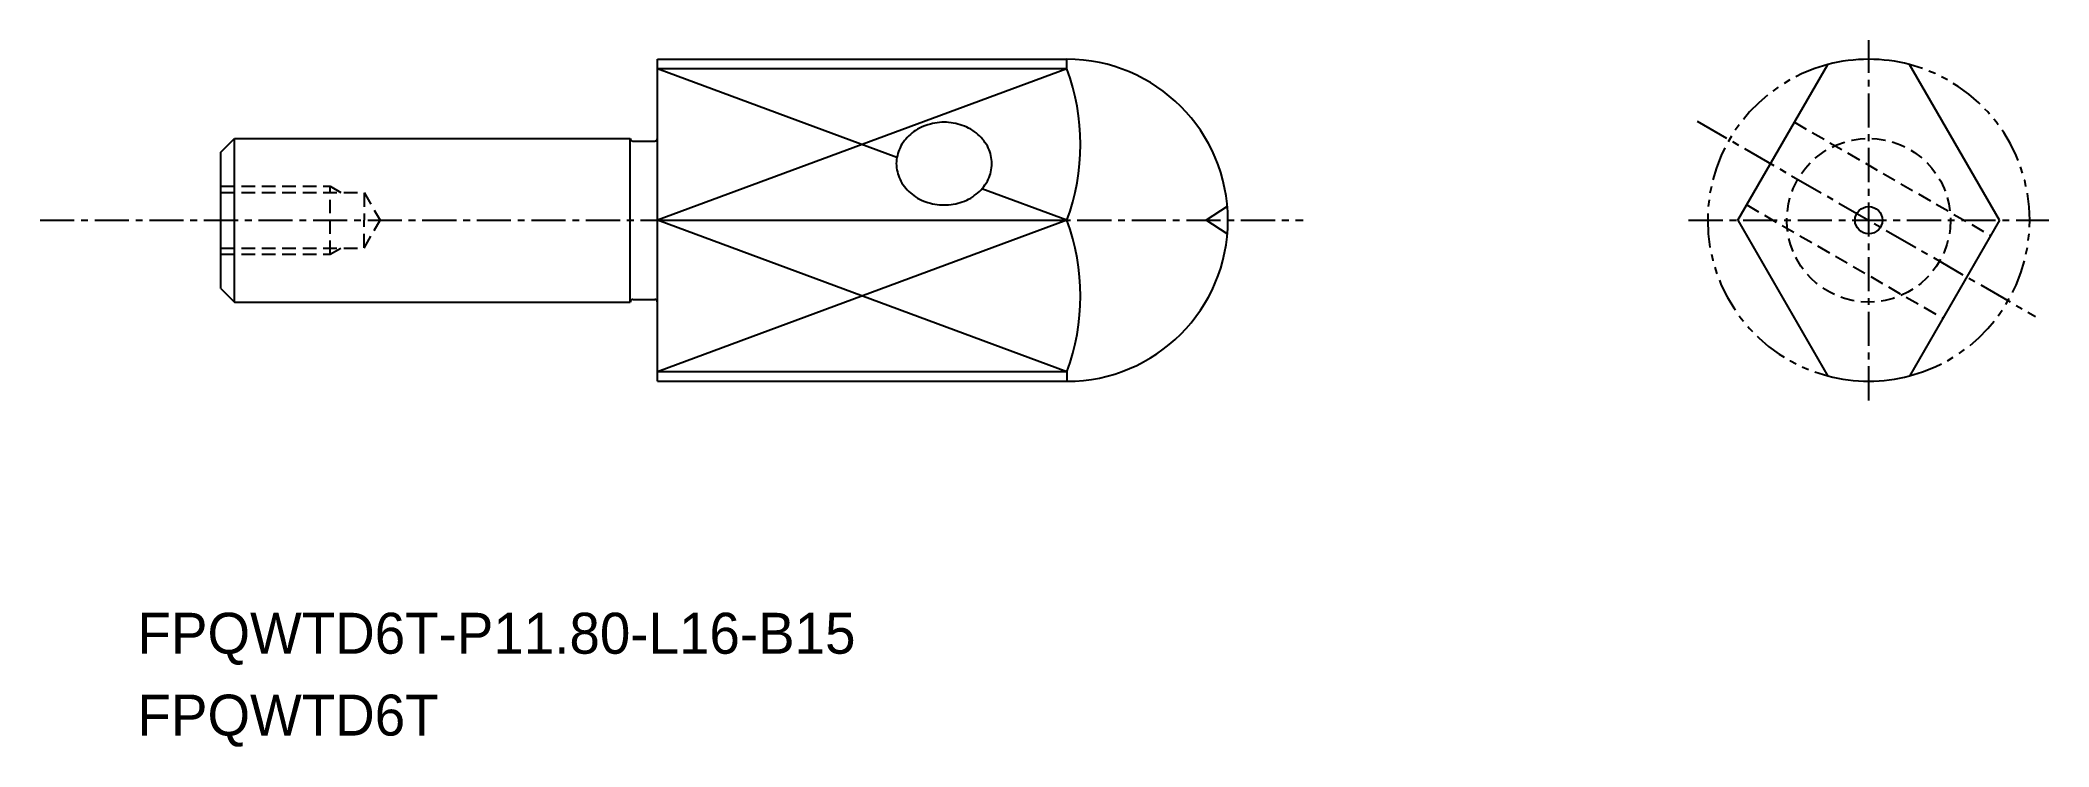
# Model space of a CAD drawing. Extents: x -1868 to -1794.4, y -403.5 to -377.6.
import ezdxf

# ---------------------------------------------------------------- set-up
doc = ezdxf.new("R2010")
doc.units = 0
for name, pattern in [('CENTER', [2, 1.25, -0.25, 0.25, -0.25]), ('DASHED', [0.75, 0.5, -0.25]), ('PHANTOM', [2.5, 1.25, -0.25, 0.25, -0.25, 0.25, -0.25])]:
    doc.linetypes.add(name, pattern=pattern)
doc.layers.get('0').update_dxf_attribs({"linetype": 'CONTINUOUS'})
doc.layers.add('CENTER', color=1, linetype='CENTER')

msp = doc.modelspace()

# ---------------------------------------------------------------- linework, layer by layer
for p, q in [((-1845.357, -378.278), (-1830.357, -378.278)), ((-1845.357, -381.178), (-1845.357, -378.278)), ((-1830.357, -378.628), (-1830.357, -378.278)), ((-1830.357, -378.628), (-1845.357, -378.628)), ((-1861.357, -381.678), (-1860.857, -381.178)), ((-1860.857, -381.178), (-1846.357, -381.178)), ((-1860.857, -387.178), (-1860.857, -381.178)), ((-1846.357, -387.178), (-1846.357, -381.178)), ((-1845.357, -387.178), (-1845.357, -381.178)), ((-1861.357, -386.678), (-1861.357, -381.678)), ((-1846.257, -381.278), (-1845.457, -381.278)), ((-1845.357, -384.178), (-1830.357, -384.178)), ((-1861.357, -386.678), (-1860.857, -387.178)), ((-1846.257, -387.078), (-1845.457, -387.078)), ((-1860.857, -387.178), (-1846.357, -387.178)), ((-1845.357, -390.078), (-1845.357, -387.178)), ((-1830.357, -389.729), (-1845.357, -389.729)), ((-1845.357, -390.078), (-1830.357, -390.078)), ((-1830.357, -389.729), (-1830.357, -390.078))]:
    msp.add_line(p, q)
at = {"color": 3}
for p, q in [((-1830.357, -378.628), (-1845.357, -384.178)), ((-1836.587, -381.873), (-1845.357, -378.628)), ((-1830.357, -384.178), (-1833.47, -383.027)), ((-1830.357, -389.729), (-1845.357, -384.178)), ((-1830.357, -384.178), (-1845.357, -389.729)), ((-1824.486, -383.679), (-1825.257, -384.178)), ((-1824.486, -384.678), (-1825.257, -384.178))]:
    msp.add_line(p, q, dxfattribs=at)
at = {"color": 7, "linetype": 'CONTINUOUS'}
for p, q in [((-1805.771, -384.178), (-1802.477, -378.472)), ((-1796.182, -384.178), (-1799.477, -378.472)), ((-1805.771, -384.178), (-1802.477, -389.885)), ((-1796.182, -384.178), (-1799.477, -389.885))]:
    msp.add_line(p, q, dxfattribs=at)
at = {"color": 3, "linetype": 'DASHED'}
for p, q in [((-1803.697, -380.587), (-1796.506, -384.739)), ((-1861.357, -382.933), (-1857.357, -382.933)), ((-1861.357, -383.158), (-1856.112, -383.158)), ((-1857.357, -385.423), (-1857.357, -382.933)), ((-1857.357, -382.933), (-1856.968, -383.158)), ((-1856.112, -383.158), (-1855.523, -384.178)), ((-1856.112, -383.182), (-1856.112, -384.178)), ((-1856.112, -385.174), (-1856.112, -384.178)), ((-1856.112, -385.199), (-1855.523, -384.178)), ((-1805.447, -383.618), (-1798.256, -387.77)), ((-1861.357, -385.199), (-1856.112, -385.199)), ((-1861.357, -385.423), (-1857.357, -385.423)), ((-1857.357, -385.423), (-1856.968, -385.199))]:
    msp.add_line(p, q, dxfattribs=at)
msp.add_polyline3d([(-1836.61, -382.102, 0), (-1836.6, -382.177, 0), (-1836.6, -382.251, 0), (-1836.59, -382.325, 0), (-1836.57, -382.398, 0), (-1836.55, -382.471, 0), (-1836.53, -382.542, 0), (-1836.5, -382.613, 0), (-1836.47, -382.682, 0), (-1836.44, -382.75, 0), (-1836.4, -382.817, 0), (-1836.36, -382.882, 0), (-1836.31, -382.944, 0), (-1836.26, -383.005, 0), (-1836.21, -383.064, 0), (-1836.15, -383.12, 0), (-1836.09, -383.174, 0), (-1836.03, -383.225, 0), (-1835.97, -383.274, 0), (-1835.9, -383.32, 0), (-1835.83, -383.363, 0), (-1835.76, -383.402, 0), (-1835.68, -383.439, 0), (-1835.6, -383.472, 0), (-1835.53, -383.503, 0), (-1835.45, -383.529, 0), (-1835.36, -383.553, 0), (-1835.28, -383.573, 0), (-1835.2, -383.589, 0), (-1835.11, -383.602, 0), (-1835.03, -383.611, 0), (-1834.94, -383.616, 0), (-1834.86, -383.618, 0), (-1834.77, -383.616, 0), (-1834.69, -383.611, 0), (-1834.6, -383.602, 0), (-1834.52, -383.589, 0), (-1834.43, -383.573, 0), (-1834.35, -383.553, 0), (-1834.27, -383.529, 0), (-1834.19, -383.503, 0), (-1834.11, -383.472, 0), (-1834.03, -383.439, 0), (-1833.96, -383.402, 0), (-1833.88, -383.363, 0), (-1833.81, -383.32, 0), (-1833.75, -383.274, 0), (-1833.68, -383.225, 0), (-1833.62, -383.174, 0), (-1833.56, -383.12, 0), (-1833.5, -383.064, 0), (-1833.45, -383.005, 0), (-1833.4, -382.944, 0), (-1833.36, -382.882, 0), (-1833.31, -382.817, 0), (-1833.27, -382.75, 0), (-1833.24, -382.682, 0), (-1833.21, -382.613, 0), (-1833.18, -382.542, 0), (-1833.16, -382.471, 0), (-1833.14, -382.398, 0), (-1833.13, -382.325, 0), (-1833.12, -382.251, 0), (-1833.11, -382.177, 0), (-1833.11, -382.102, 0), (-1833.11, -382.028, 0), (-1833.12, -381.954, 0), (-1833.13, -381.88, 0), (-1833.14, -381.807, 0), (-1833.16, -381.734, 0), (-1833.18, -381.663, 0), (-1833.21, -381.592, 0), (-1833.24, -381.522, 0), (-1833.27, -381.454, 0), (-1833.31, -381.388, 0), (-1833.36, -381.323, 0), (-1833.4, -381.26, 0), (-1833.45, -381.2, 0), (-1833.5, -381.141, 0), (-1833.56, -381.085, 0), (-1833.62, -381.031, 0), (-1833.68, -380.979, 0), (-1833.75, -380.931, 0), (-1833.81, -380.885, 0), (-1833.88, -380.842, 0), (-1833.96, -380.803, 0), (-1834.03, -380.766, 0), (-1834.11, -380.732, 0), (-1834.19, -380.702, 0), (-1834.27, -380.675, 0), (-1834.35, -380.652, 0), (-1834.43, -380.632, 0), (-1834.52, -380.616, 0), (-1834.6, -380.603, 0), (-1834.69, -380.594, 0), (-1834.77, -380.589, 0), (-1834.86, -380.587, 0), (-1834.94, -380.589, 0), (-1835.03, -380.594, 0), (-1835.11, -380.603, 0), (-1835.2, -380.616, 0), (-1835.28, -380.632, 0), (-1835.36, -380.652, 0), (-1835.45, -380.675, 0), (-1835.53, -380.702, 0), (-1835.6, -380.732, 0), (-1835.68, -380.766, 0), (-1835.76, -380.803, 0), (-1835.83, -380.842, 0), (-1835.9, -380.885, 0), (-1835.97, -380.931, 0), (-1836.03, -380.979, 0), (-1836.09, -381.031, 0), (-1836.15, -381.085, 0), (-1836.21, -381.141, 0), (-1836.26, -381.2, 0), (-1836.31, -381.26, 0), (-1836.36, -381.323, 0), (-1836.4, -381.388, 0), (-1836.44, -381.454, 0), (-1836.47, -381.522, 0), (-1836.5, -381.592, 0), (-1836.53, -381.663, 0), (-1836.55, -381.734, 0), (-1836.57, -381.807, 0), (-1836.59, -381.88, 0), (-1836.6, -381.954, 0), (-1836.6, -382.028, 0), (-1836.61, -382.102, 0)])
msp.add_circle((-1800.977, -384.178), 3, dxfattribs=at)
msp.add_circle((-1800.977, -384.178), 0.5)
for centre, radius, start, end in [((-1830.357, -384.178), 5.9, 270, 90), ((-1837.869, -381.403), 8.008, 339.72308, 20.27692), ((-1846.257, -381.178), 0.1, 180, 270), ((-1845.457, -381.178), 0.1, 270, 0), ((-1837.869, -386.954), 8.008, 339.72308, 20.27692), ((-1846.257, -387.178), 0.1, 90, 180), ((-1845.457, -387.178), 0.1, 0, 90)]:
    msp.add_arc(centre, radius, start, end)
at = {"color": 7, "linetype": 'CONTINUOUS'}
for start, end in [(75.2716, 104.7284), (255.2716, 284.7284)]:
    msp.add_arc((-1800.977, -384.178), 5.9, start, end, dxfattribs=at)
at = {"color": 3, "linetype": 'PHANTOM'}
for start, end in [(104.7284, 255.2716), (284.7284, 75.2716)]:
    msp.add_arc((-1800.977, -384.178), 5.9, start, end, dxfattribs=at)
at = {"color": 7, "linetype": 'CONTINUOUS'}
msp.add_point((-1861.357, -384.178), dxfattribs=at)
at = {"layer": 'CENTER', "color": 1, "linetype": 'CENTER'}
for p, q in [((-1800.977, -390.778), (-1800.977, -377.578)), ((-1867.979, -384.178), (-1821.697, -384.178)), ((-1807.577, -384.178), (-1794.377, -384.178))]:
    msp.add_line(p, q, dxfattribs=at)
at = {"layer": 'CENTER'}
msp.add_line((-1807.266, -380.547), (-1794.871, -387.703), dxfattribs=at)

# ---------------------------------------------------------------- texts
for s, p in [('FPQWTD6T-P11.80-L16-B15', (-1864.411, -400.061)), ('FPQWTD6T', (-1864.411, -403.061))]:
    msp.add_text(s, height=1.5).set_placement(p)

doc.saveas('drawing.dxf')
